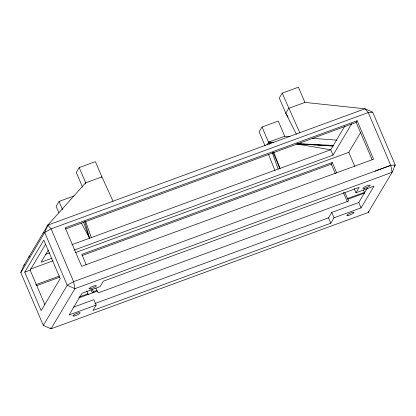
<?xml version="1.0" encoding="UTF-8"?>
<svg xmlns="http://www.w3.org/2000/svg" width="416" height="416" viewBox="0 0 416 416"><rect width="100%" height="100%" fill="white"/><g stroke="black" fill="none" stroke-linecap="round" stroke-linejoin="round"><path stroke-width="0.62" d="M296.384 134.233L285.776 113.235L288.688 108.352L304.907 102.404L364.983 108.794L372.679 112.18L395.2 164.98L392.085 172.333L368.176 212.482L51.017 328.806L43.321 325.421L20.8 272.626L23.915 265.273L47.824 225.118L85.686 182.806L101.904 176.857L113.012 201.209M50.201 327.87L51.017 328.806L74.922 288.657L392.085 172.333L390.764 165.334L368.243 112.538L364.983 108.794L47.824 225.118L44.71 232.471L20.8 272.626M368.176 212.482L368.654 211.354M74.053 195.941L59.036 201.453L56.129 206.336L58.874 212.774M101.582 177.403L101.904 176.857L95.415 161.647L79.196 167.596L76.289 172.479L82.529 187.106M24.752 272.132L43.81 240.12L60.226 278.6L41.163 310.612L24.752 272.132L30.155 270.15L45.604 244.208M85.041 183.893L85.686 182.806L79.196 167.596M48.308 250.078L41.08 262.215L52.052 258.19M43.321 325.421L67.226 285.272L73.601 281.658L390.764 165.334L395.2 164.98L394.202 166.655M73.44 307.164L93.865 299.676L96.153 305.042L92.924 310.471L330.793 223.226L334.022 217.802L361.057 207.886L373.979 186.181L355.956 192.79L354.177 188.614M289.895 136.646L284.747 136.261L278.257 121.051L262.038 127L259.132 131.882L265.122 145.922M304.907 102.404L298.418 87.194L282.199 93.142L279.292 98.025L285.776 113.235L288.096 117.094M266.911 144.924L268.528 142.21L284.747 136.261M344.88 126.001L330.725 149.776L71.874 244.712M73.991 250.146L333.013 155.142L351.738 123.692M82.046 255.575L331.308 164.148L332.28 162.521L336.747 172.994M65.473 228.998L356.184 122.372L357.157 120.744L373.568 159.224L81.635 266.297L65.224 227.817L357.157 120.744M75.598 252.528L348.774 152.334L360.724 132.257M94.9 303.534L328.505 217.859L331.734 212.43L358.764 202.519L367.38 188.048M355.956 192.79L359.19 187.366L103.298 281.221L100.069 286.645L82.046 293.254L69.124 314.959L96.153 305.042M42.978 233.256L43.826 232.289M23.915 265.273L24.778 264.3M28.761 257.135L29.63 256.178M374.92 171.21L390.764 165.334M45.391 254.426L49.592 252.886M30.472 269.074L53.035 260.801M332.28 162.521L81.796 254.389L86.263 264.862M35.734 284.742L59.42 276.052M36.561 285.683L59.644 277.217M79.368 296.889L87.89 293.764L88.436 294.388M92.305 289.453L93.298 291.782L96.902 290.456L98.207 292.874L348.691 201.001L344.843 192.624M347.386 198.588L364.504 192.312L363.485 189.925M78.692 297.96L97.443 291.08M347.927 199.212L364.749 193.045M372.679 112.18L368.243 112.538L51.085 228.862L44.71 232.471L67.226 285.272L74.922 288.657L73.601 281.658L51.085 228.862L47.824 225.118M273.218 142.288L268.528 142.21L262.038 127M297.679 143.66L333.31 145.434M296.889 143.868L332.987 145.974L331.708 145.761M296.998 143.759L301.496 144.035M303.425 144.154L308.563 144.472M309.847 144.55L315.635 144.908M316.919 144.986L332.987 145.974M312.437 138.32L336.908 140.14M296.936 144.066L330.725 149.776L333.013 155.142M93.298 291.782L93.839 292.406M279.037 166.707L279.952 168.397L273.848 152.256M81.323 223.033L89.565 238.222L84.765 221.343M299.796 132.704L282.199 93.142M269.308 143.993L268.528 142.21L273.707 142.47L268.528 142.21L269.183 144.04M272.943 152.329L279.952 168.397M356.184 122.372L372.096 159.666M348.774 152.334L354.76 166.374M358.764 202.519L361.057 207.886M331.308 164.148L335.348 173.623M343.429 192.566L347.469 202.036M331.734 212.43L334.022 217.802M328.505 217.859L330.793 223.226M59.036 201.453L62.53 209.643M95.883 288.075L96.902 290.456M91.088 289.853L92.362 292.838M86.648 290.857L87.89 293.764M30.155 270.15L44.803 304.486M268.486 154.284L274.934 170.461M270.005 142.09L270.686 143.884M83.46 222.082L89.565 238.222M272.246 152.584L278.148 169.057M85.462 221.088L91.364 237.562M364.224 188.375A3.968 0.77 -23.1 0 0 370.188 185.453A3.968 0.77 -23.1 0 0 365.342 186.498A3.968 0.77 -23.1 0 0 364.224 188.375M90.308 288.839A3.968 0.77 -23.1 0 0 96.278 285.917A3.968 0.77 -23.1 0 0 91.432 286.957A3.968 0.77 -23.1 0 0 90.308 288.839M74.157 315.968A3.968 0.77 -23.1 0 0 80.122 313.045A3.968 0.77 -23.1 0 0 75.275 314.085A3.968 0.77 -23.1 0 0 74.157 315.968M348.067 215.504A3.968 0.77 -23.1 0 0 354.032 212.581A3.968 0.77 -23.1 0 0 349.185 213.626A3.968 0.77 -23.1 0 0 348.067 215.504"/></g></svg>
